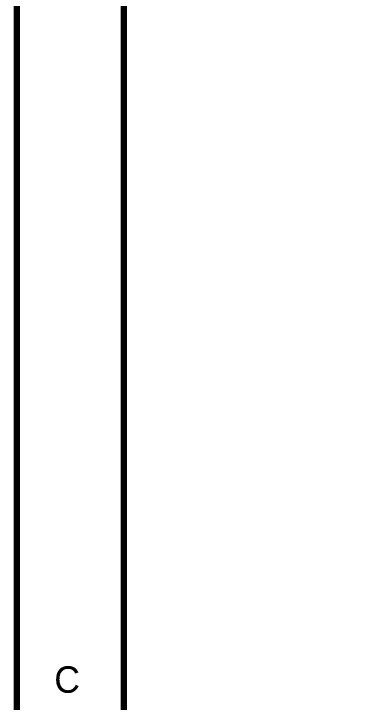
# Model space of a CAD drawing. Header units: millimetres. Extents: x 0 to 394, y 0 to 282.
# Drawn here: x -0.13 to 16.94, y 104.49 to 137.18 of the extents above; entities that cross this region are included whole.
import ezdxf

# ---------------------------------------------------------------- set-up
doc = ezdxf.new("R2010")
doc.units = ezdxf.units.MM
doc.layers.add('Sheet', color=255, linetype='Continuous')

msp = doc.modelspace()

# ---------------------------------------------------------------- linework, layer by layer
at = {"layer": 'Sheet'}
for points, const_width in [([(0.022, 281.94), (393.7, 281.94), (393.7, 0), (0.022, 0), (0.022, 281.94)], 0.3), ([(0.022, 281.94), (0.022, 0), (393.7, 0), (393.7, 281.94), (0.022, 281.94), (0.022, 281.94)], 0.0991), ([(5.099, 276.841), (388.624, 276.841), (388.624, 5.076), (5.099, 5.076), (5.099, 276.841)], 0.3), ([(5.099, 276.841), (5.099, 5.076), (388.624, 5.076), (388.624, 276.841), (5.099, 276.841), (5.099, 276.841)], 0.0991)]:
    msp.add_lwpolyline(points, close=True, dxfattribs=dict(at, const_width=const_width))

# ---------------------------------------------------------------- texts
msp.add_text('C', height=1.258, dxfattribs=at).set_placement((1.797, 104.941))

doc.saveas('drawing.dxf')
